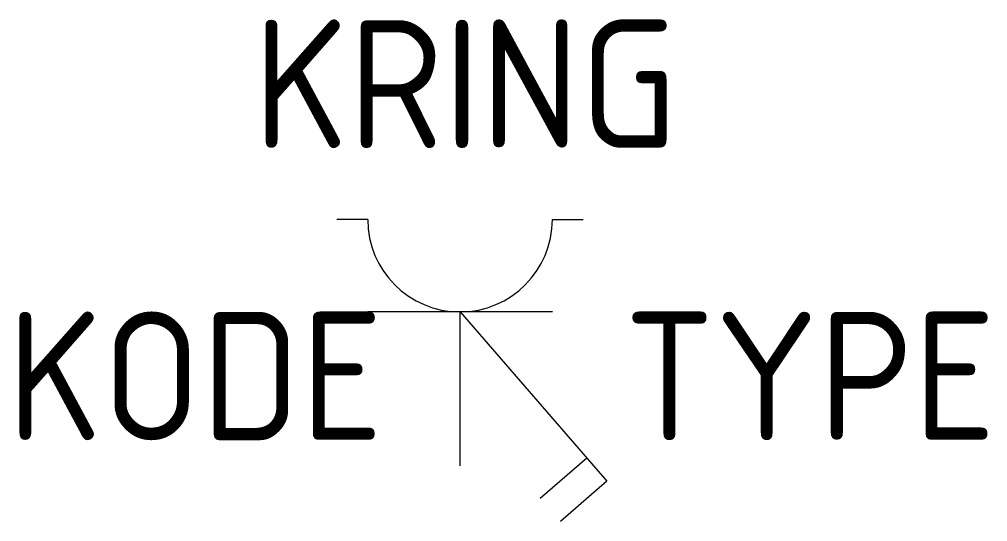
# Model space of a CAD drawing. Extents: x -8.6 to 10.3, y -1.1 to 8.7.
import ezdxf
from ezdxf.enums import TextEntityAlignment as Align

# ---------------------------------------------------------------- set-up
doc = ezdxf.new("R2010")
doc.units = 0
doc.layers.get('0').update_dxf_attribs({"linetype": 'CONTINUOUS'})
doc.styles.get("Standard").update_dxf_attribs({"font": 'iso8.shx'})

msp = doc.modelspace()

# ---------------------------------------------------------------- linework, layer by layer
for p, q in [((-1.8, 4.8), (-2.4, 4.8)), ((1.8, 4.8), (2.4, 4.8)), ((1.8, 3), (-1.8, 3)), ((0, 0), (0, 3)), ((0, 3), (2.863, -0.299)), ((2.469, 0.153), (1.563, -0.634)), ((2.863, -0.299), (1.957, -1.087))]:
    msp.add_line(p, q)
msp.add_arc((0, 4.8), 1.8, 180, 0)

# ---------------------------------------------------------------- texts
msp.add_attdef('KRING', text='XXX', height=2.5).set_placement((0.103, 7.446), align=Align.MIDDLE)
msp.add_attdef('KODE', text='XXX', height=2.5).set_placement((-1.5, 0.5), align=Align.RIGHT)
msp.add_attdef('TYPE', (3.198, 0.501), 'XXX', height=2.5)

doc.saveas('drawing.dxf')
